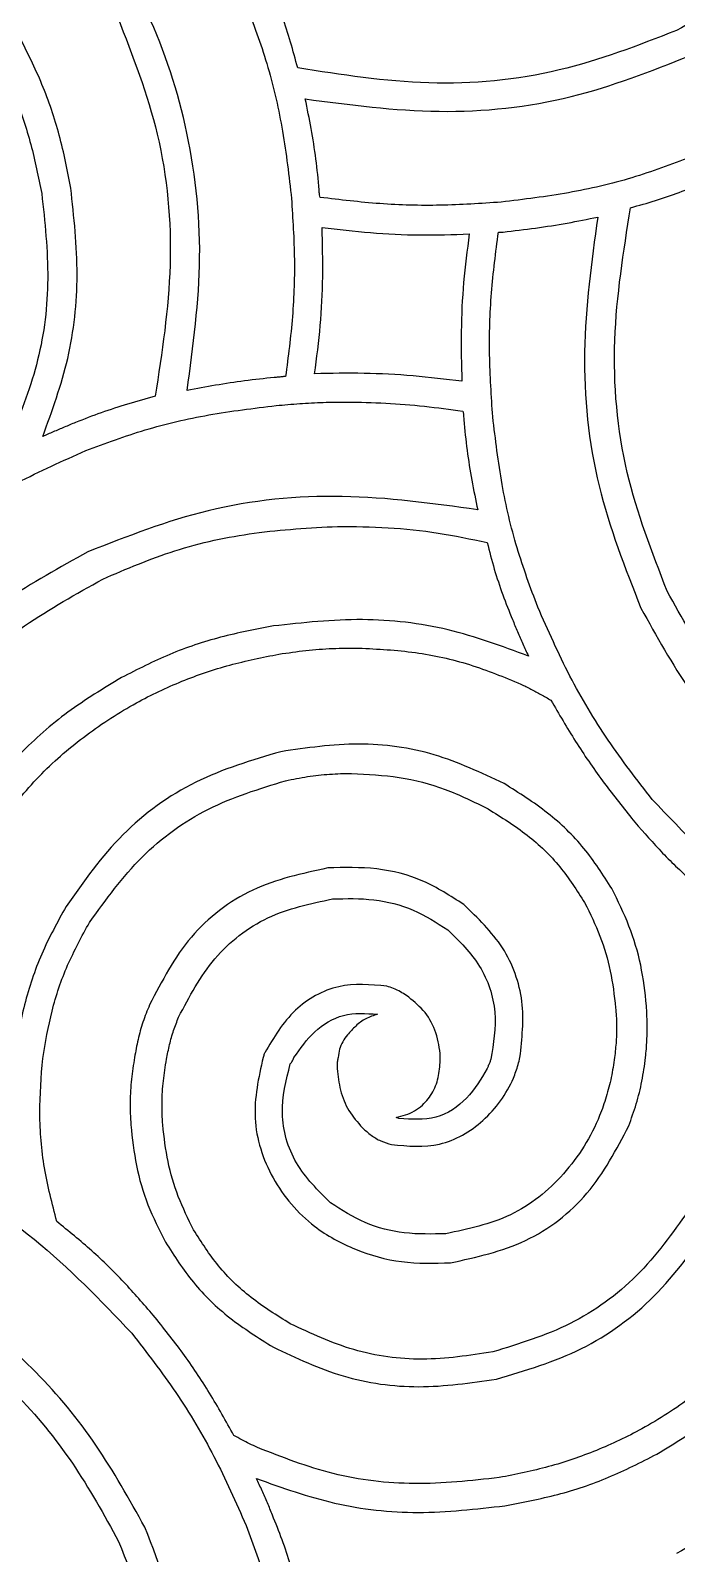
# Model space of a CAD drawing. Extents: x 0 to 371, y 0 to 260.
# Drawn here: x 67.65 to 85.88, y 137.79 to 180.76 of the extents above; entities that cross this region are included whole.
import ezdxf

# ---------------------------------------------------------------- set-up
doc = ezdxf.new("R2010")
doc.units = 0
doc.layers.add('Layer_1', color=7, linetype='CONTINUOUS')

msp = doc.modelspace()

# ---------------------------------------------------------------- linework, layer by layer
at = {"layer": 'Layer_1', "color": 7}
for points in [[(83.661043, 175.498021)], [(75.882705, 175.207083)], [(76.577753, 170.280769)], [(76.31627, 166.771939)], [(76.91675, 163.340108)], [(76.71418, 159.803888)]]:
    msp.add_lwpolyline(points, close=True, dxfattribs=at)
for points in [[(80.856562, 175.074791), (80.988854, 175.074791)], [(79.216352, 151.765103), (79.216352, 151.897395)]]:
    msp.add_lwpolyline(points, dxfattribs=at)
for points, knots in [([(72.072602, 170.60323), (72.244, 171.856137), (72.585191, 174.350229), (72.15742, 178.058193), (71.083309, 181.246742), (69.524614, 183.791772), (67.85203, 185.876311), (66.498787, 187.004257), (65.828539, 187.562918)], [0, 0, 0, 0, 3.7816, 7.527821, 11.082407, 13.784258, 16.445701, 19.057477, 19.057477, 19.057477, 19.057477]), ([(91.704479, 185.552188), (91.167354, 184.912699), (90.086875, 183.626304), (88.111452, 182.012782), (86.629272, 181.181512), (85.883646, 180.763333)], [0, 0, 0, 0, 2.50184, 5.032695, 7.594725, 7.594725, 7.594725, 7.594725]), ([(75.194376, 179.704999), (75.129275, 179.949708), (74.999641, 180.436993), (74.761459, 181.152713), (74.57377, 181.616718), (74.480207, 181.848021)], [0, 0, 0, 0, 0.759559, 1.512498, 2.260912, 2.260912, 2.260912, 2.260912]), ([(73.739168, 181.504372), (73.944938, 180.949892), (74.364449, 179.81945), (74.783113, 178.015722), (74.932884, 176.769555), (75.009374, 176.133124)], [0, 0, 0, 0, 1.773057, 3.6148, 5.537175, 5.537175, 5.537175, 5.537175]), ([(70.114582, 181.133853), (70.537367, 180.048197), (71.409234, 177.809355), (71.744096, 174.127206), (71.36381, 171.675352), (71.172916, 170.444583)], [0, 0, 0, 0, 3.483767, 7.18423, 10.91404, 10.91404, 10.91404, 10.91404]), ([(68.791666, 176.318126), (68.694899, 176.816722), (68.501796, 177.8117), (68.009939, 179.251749), (67.560545, 180.154523), (67.336457, 180.604686)], [0, 0, 0, 0, 1.522577, 3.038394, 4.546008, 4.546008, 4.546008, 4.546008]), ([(85.883646, 180.763333), (84.794042, 180.340647), (82.552572, 179.471124), (78.871256, 179.133322), (76.423232, 179.513938), (75.194376, 179.704999)], [0, 0, 0, 0, 3.494909, 7.189522, 10.913489, 10.913489, 10.913489, 10.913489]), ([(66.595418, 180.181456), (66.809005, 179.758139), (67.236575, 178.910723), (67.690754, 177.555953), (67.87796, 176.624962), (67.971561, 176.15948)], [0, 0, 0, 0, 1.421181, 2.844992, 4.268726, 4.268726, 4.268726, 4.268726]), ([(75.406249, 178.831668), (76.663535, 178.665187), (79.160992, 178.334492), (82.890208, 178.721985), (85.154907, 179.615475), (86.254166, 180.049164)], [0, 0, 0, 0, 3.798605, 7.545501, 11.07962, 11.07962, 11.07962, 11.07962]), ([(75.803124, 176.265416), (75.773154, 176.556062), (75.713457, 177.135009), (75.582656, 177.991762), (75.464664, 178.553544), (75.406249, 178.831668)], [0, 0, 0, 0, 0.876497, 1.745927, 2.598393, 2.598393, 2.598393, 2.598393]), ([(86.280521, 177.191458), (85.732372, 176.985491), (84.611251, 176.56423), (82.815706, 176.1472), (81.572202, 175.997714), (80.936144, 175.921251)], [0, 0, 0, 0, 1.75538, 3.590254, 5.511553, 5.511553, 5.511553, 5.511553]), ([(84.587084, 175.762605), (84.8208, 175.82732), (85.283884, 175.955547), (85.961443, 176.192113), (86.53887, 176.412572), (87.021348, 176.614783), (87.409093, 176.79238), (87.663146, 176.917583), (87.788955, 176.979585)], [0, 0, 0, 0, 0.727343, 1.441154, 2.15188, 2.581422, 3.010327, 3.431086, 3.431086, 3.431086, 3.431086]), ([(67.997916, 169.306668), (68.263196, 170.033734), (68.799682, 171.504107), (69.054722, 173.900197), (68.880452, 175.502033), (68.791666, 176.318126)], [0, 0, 0, 0, 2.315932, 4.683594, 7.142714, 7.142714, 7.142714, 7.142714]), ([(75.829479, 176.053543), (75.822406, 176.077559), (75.808999, 176.12308), (75.803006, 176.194699), (75.803084, 176.241234), (75.803124, 176.265416)], [0, 0, 0, 0, 0.074913, 0.141994, 0.21457, 0.21457, 0.21457, 0.21457]), ([(67.971561, 176.15948), (68.058718, 175.361312), (68.229615, 173.796259), (67.953632, 171.457933), (67.398727, 170.036015), (67.124584, 169.333539)], [0, 0, 0, 0, 2.404717, 4.715186, 6.971166, 6.971166, 6.971166, 6.971166]), ([(75.009374, 176.133124), (75.048148, 175.558581), (75.125532, 174.411922), (75.073945, 172.693045), (74.924855, 171.56231), (74.850727, 171.000105)], [0, 0, 0, 0, 1.726973, 3.446647, 5.14719, 5.14719, 5.14719, 5.14719]), ([(80.936144, 175.921251), (80.36386, 175.882383), (79.223751, 175.804949), (77.514708, 175.851903), (76.389559, 175.986529), (75.829479, 176.053543)], [0, 0, 0, 0, 1.720198, 3.426992, 5.118717, 5.118717, 5.118717, 5.118717]), ([(85.619062, 164.941043), (85.191036, 166.043731), (84.309728, 168.314167), (83.989535, 172.044263), (84.38752, 174.520783), (84.587084, 175.762605)], [0, 0, 0, 0, 3.536436, 7.28153, 11.048228, 11.048228, 11.048228, 11.048228]), ([(80.988854, 175.074791), (81.294457, 175.111729), (81.899034, 175.184802), (82.791247, 175.32085), (83.373708, 175.439493), (83.661043, 175.498021)], [0, 0, 0, 0, 0.92348, 1.826927, 2.706521, 2.706521, 2.706521, 2.706521]), ([(83.661043, 175.498021), (83.485878, 174.234799), (83.136179, 171.712898), (83.521929, 167.918044), (84.432895, 165.599388), (84.878539, 164.465103)], [0, 0, 0, 0, 3.819313, 7.624885, 11.269525, 11.269525, 11.269525, 11.269525]), ([(75.670832, 171.079686), (75.730993, 171.531745), (75.851743, 172.439085), (75.914028, 173.819138), (75.893187, 174.742642), (75.882705, 175.207083)], [0, 0, 0, 0, 1.367649, 2.74505, 4.138583, 4.138583, 4.138583, 4.138583]), ([(75.882705, 175.207083), (76.337162, 175.152468), (77.251711, 175.042562), (78.639798, 174.974136), (79.569733, 175.006059), (80.036457, 175.022081)], [0, 0, 0, 0, 1.372992, 2.763011, 4.163579, 4.163579, 4.163579, 4.163579]), ([(80.036457, 175.022081), (79.976282, 174.567697), (79.85524, 173.65372), (79.793357, 172.264704), (79.81415, 171.334574), (79.824584, 170.867813)], [0, 0, 0, 0, 1.374568, 2.764892, 4.165391, 4.165391, 4.165391, 4.165391]), ([(80.697916, 169.862706), (80.659141, 170.446048), (80.581755, 171.610287), (80.633355, 173.355399), (80.782435, 174.503779), (80.856562, 175.074791)], [0, 0, 0, 0, 1.753317, 3.499288, 5.226039, 5.226039, 5.226039, 5.226039]), ([(79.824584, 170.867813), (79.366168, 170.922447), (78.449435, 171.031702), (77.062011, 171.1064), (76.135662, 171.088612), (75.670832, 171.079686)], [0, 0, 0, 0, 1.384799, 2.769299, 4.163731, 4.163731, 4.163731, 4.163731]), ([(74.532918, 170.973749), (74.253385, 170.943955), (73.698846, 170.884849), (72.878604, 170.7578), (72.339807, 170.654473), (72.072602, 170.60323)], [0, 0, 0, 0, 0.843256, 1.67286, 2.489061, 2.489061, 2.489061, 2.489061]), ([(74.850727, 171.000105), (74.815364, 170.998469), (74.744435, 170.995187), (74.63921, 170.978667), (74.568281, 170.975386), (74.532918, 170.973749)], [0, 0, 0, 0, 0.106134, 0.212873, 0.319007, 0.319007, 0.319007, 0.319007]), ([(71.172916, 170.444583), (70.913331, 170.372673), (70.400976, 170.230742), (69.64946, 169.986379), (69.164507, 169.797321), (68.923957, 169.703543)], [0, 0, 0, 0, 0.808048, 1.594884, 2.369315, 2.369315, 2.369315, 2.369315]), ([(69.214896, 168.909793), (69.769377, 169.115563), (70.899818, 169.535075), (72.703546, 169.953739), (73.949713, 170.10351), (74.586144, 170.179999)], [0, 0, 0, 0, 1.773057, 3.6148, 5.537175, 5.537175, 5.537175, 5.537175]), ([(74.586144, 170.179999), (74.80758, 170.200662), (75.249714, 170.241918), (75.91416, 170.274918), (76.356779, 170.27882), (76.577753, 170.280769)], [0, 0, 0, 0, 0.667143, 1.332067, 1.994975, 1.994975, 1.994975, 1.994975]), ([(76.577753, 170.280769), (76.944647, 170.274307), (77.676787, 170.261414), (78.769685, 170.17241), (79.491454, 170.071623), (79.851455, 170.021353)], [0, 0, 0, 0, 1.10067, 2.196389, 3.286756, 3.286756, 3.286756, 3.286756]), ([(79.851455, 170.021353), (79.858562, 169.995045), (79.872617, 169.943021), (79.877664, 169.862586), (79.877762, 169.809577), (79.877811, 169.783124)], [0, 0, 0, 0, 0.081549, 0.161265, 0.240673, 0.240673, 0.240673, 0.240673]), ([(79.877811, 169.783124), (79.90767, 169.494737), (79.966948, 168.922213), (80.09893, 168.074421), (80.216356, 167.519083), (80.274686, 167.243228)], [0, 0, 0, 0, 0.869707, 1.726597, 2.572364, 2.572364, 2.572364, 2.572364]), ([(81.968122, 164.491458), (81.762352, 165.045939), (81.34284, 166.17638), (80.924176, 167.980108), (80.774405, 169.226275), (80.697916, 169.862706)], [0, 0, 0, 0, 1.773057, 3.6148, 5.537175, 5.537175, 5.537175, 5.537175]), ([(68.923957, 169.703543), (68.818414, 169.659535), (68.608995, 169.572214), (68.299654, 169.441403), (68.097401, 169.351091), (67.997916, 169.306668)], [0, 0, 0, 0, 0.343054, 0.680691, 1.007541, 1.007541, 1.007541, 1.007541]), ([(63.790938, 165.682083), (64.343699, 166.10764), (65.45362, 166.96214), (67.27457, 168.042792), (68.56569, 168.619707), (69.214896, 168.909793)], [0, 0, 0, 0, 2.091606, 4.199858, 6.332059, 6.332059, 6.332059, 6.332059]), ([(80.274686, 167.243228), (79.004062, 167.418273), (76.475377, 167.766634), (72.689497, 167.395068), (70.386714, 166.491511), (69.268122, 166.052603)], [0, 0, 0, 0, 3.841877, 7.645771, 11.238943, 11.238943, 11.238943, 11.238943]), ([(69.691352, 165.285208), (70.361972, 165.57225), (71.736632, 166.16064), (73.980829, 166.644055), (75.530514, 166.728912), (76.31627, 166.771939)], [0, 0, 0, 0, 2.184858, 4.4786, 6.837881, 6.837881, 6.837881, 6.837881]), ([(76.31627, 166.771939), (76.792105, 166.767683), (77.74217, 166.759188), (79.156737, 166.610311), (80.080002, 166.41456), (80.539269, 166.317186)], [0, 0, 0, 0, 1.427129, 2.849442, 4.257254, 4.257254, 4.257254, 4.257254]), ([(80.539269, 166.317186), (80.604097, 166.066173), (80.732255, 165.569952), (80.971188, 164.845341), (81.15978, 164.378924), (81.253437, 164.147293)], [0, 0, 0, 0, 0.777622, 1.53726, 2.286686, 2.286686, 2.286686, 2.286686]), ([(69.268122, 166.052603), (68.480775, 165.615435), (66.918058, 164.747748), (64.839692, 163.055187), (63.714474, 161.698885), (63.155834, 161.025519)], [0, 0, 0, 0, 2.698955, 5.356858, 7.977514, 7.977514, 7.977514, 7.977514]), ([(63.870519, 160.496353), (64.403026, 161.136517), (65.476877, 162.427467), (67.458614, 164.035234), (68.944033, 164.866829), (69.691352, 165.285208)], [0, 0, 0, 0, 2.494016, 5.029417, 7.596492, 7.596492, 7.596492, 7.596492]), ([(90.407917, 159.12021), (89.768428, 159.657335), (88.482034, 160.737814), (86.868512, 162.713237), (86.037242, 164.195417), (85.619062, 164.941043)], [0, 0, 0, 0, 2.50184, 5.032695, 7.594725, 7.594725, 7.594725, 7.594725]), ([(81.703539, 163.115831), (80.956848, 163.391469), (79.446716, 163.948927), (76.987472, 164.236922), (75.342732, 164.054853), (74.506563, 163.962291)], [0, 0, 0, 0, 2.382509, 4.818465, 7.337572, 7.337572, 7.337572, 7.337572]), ([(81.253437, 164.147293), (81.299396, 164.032348), (81.391874, 163.801051), (81.545431, 163.458645), (81.650721, 163.230352), (81.703539, 163.115831)], [0, 0, 0, 0, 0.371339, 0.747221, 1.125573, 1.125573, 1.125573, 1.125573]), ([(85.195832, 159.0675), (84.77042, 159.618343), (83.916268, 160.724337), (82.830805, 162.543064), (82.257467, 163.837963), (81.968122, 164.491458)], [0, 0, 0, 0, 2.086879, 4.19008, 6.332929, 6.332929, 6.332929, 6.332929]), ([(84.878539, 164.465103), (85.317518, 163.677561), (86.188913, 162.114256), (87.887146, 160.042422), (89.237035, 158.912815), (89.905622, 158.353331)], [0, 0, 0, 0, 2.701851, 5.363294, 7.97507, 7.97507, 7.97507, 7.97507]), ([(74.506563, 163.962291), (74.008203, 163.867183), (73.013943, 163.677437), (71.569413, 163.195383), (70.670036, 162.736458), (70.220519, 162.507083)], [0, 0, 0, 0, 1.521205, 3.0349, 4.547437, 4.547437, 4.547437, 4.547437]), ([(74.665209, 163.168541), (74.917456, 163.205346), (75.418189, 163.278408), (76.170362, 163.336183), (76.669117, 163.338805), (76.91675, 163.340108)], [0, 0, 0, 0, 0.764628, 1.517857, 2.260617, 2.260617, 2.260617, 2.260617]), ([(76.91675, 163.340108), (77.450328, 163.312233), (78.506351, 163.257066), (80.052847, 162.917753), (81.014026, 162.519824), (81.491666, 162.322081)], [0, 0, 0, 0, 1.601448, 3.169478, 4.718378, 4.718378, 4.718378, 4.718378]), ([(66.860001, 158.511978), (67.217476, 158.950545), (67.927208, 159.82128), (69.214876, 160.914388), (70.552015, 161.78179), (71.91807, 162.427117), (73.267987, 162.889566), (74.19946, 163.075548), (74.665209, 163.168541)], [0, 0, 0, 0, 1.694336, 3.363942, 5.041931, 6.462934, 7.88643, 9.310004, 9.310004, 9.310004, 9.310004]), ([(70.220519, 162.507083), (69.707923, 162.195739), (68.684544, 161.574151), (67.322069, 160.380682), (66.556952, 159.453954), (66.172188, 158.987918)], [0, 0, 0, 0, 1.797007, 3.587655, 5.399073, 5.399073, 5.399073, 5.399073]), ([(81.491666, 162.322081), (81.586893, 162.276343), (81.777408, 162.18484), (82.0562, 162.02826), (82.243374, 161.924504), (82.338126, 161.87198)], [0, 0, 0, 0, 0.316841, 0.633879, 0.958911, 0.958911, 0.958911, 0.958911]), ([(82.338126, 161.87198), (82.565251, 161.480968), (83.017884, 160.70173), (83.780675, 159.589455), (84.336761, 158.887993), (84.613955, 158.538333)], [0, 0, 0, 0, 1.356262, 2.70286, 4.041263, 4.041263, 4.041263, 4.041263]), ([(74.718436, 160.416771), (73.899658, 160.174517), (72.268419, 159.691877), (70.145088, 158.157496), (69.158145, 156.758271), (68.659374, 156.051146)], [0, 0, 0, 0, 2.549794, 5.079918, 7.664968, 7.664968, 7.664968, 7.664968]), ([(81.015209, 159.517085), (80.371335, 159.820846), (79.075685, 160.432094), (76.891053, 160.733584), (75.448547, 160.523237), (74.718436, 160.416771)], [0, 0, 0, 0, 2.12763, 4.281365, 6.488666, 6.488666, 6.488666, 6.488666]), ([(69.320832, 155.601561), (69.784504, 156.243291), (70.700251, 157.510701), (72.627663, 158.916898), (74.108649, 159.369754), (74.850727, 159.596666)], [0, 0, 0, 0, 2.366487, 4.673792, 6.990994, 6.990994, 6.990994, 6.990994]), ([(74.850727, 159.596666), (75.057285, 159.638655), (75.468327, 159.72221), (76.091834, 159.791456), (76.50732, 159.799756), (76.71418, 159.803888)], [0, 0, 0, 0, 0.632157, 1.257969, 1.878481, 1.878481, 1.878481, 1.878481]), ([(76.71418, 159.803888), (77.164017, 159.780398), (78.059305, 159.733647), (79.368553, 159.395877), (80.166989, 159.000377), (80.565624, 158.802916)], [0, 0, 0, 0, 1.349385, 2.685609, 4.017932, 4.017932, 4.017932, 4.017932]), ([(84.057918, 156.553958), (83.809128, 156.942303), (83.302685, 157.732828), (82.259452, 158.736765), (81.435214, 159.253681), (81.015209, 159.517085)], [0, 0, 0, 0, 1.380369, 2.809918, 4.295238, 4.295238, 4.295238, 4.295238]), ([(95.408646, 152.691145), (94.048145, 153.173176), (91.414456, 154.106304), (87.89548, 156.241834), (86.078098, 158.14405), (85.195832, 159.0675)], [0, 0, 0, 0, 4.325799, 8.373986, 12.193383, 12.193383, 12.193383, 12.193383]), ([(80.565624, 158.802916), (80.943454, 158.567539), (81.683907, 158.106259), (82.619515, 157.210064), (83.070271, 156.503258), (83.291039, 156.157083)], [0, 0, 0, 0, 1.333712, 2.613745, 3.842465, 3.842465, 3.842465, 3.842465]), ([(84.613955, 158.538333), (84.868472, 158.243129), (85.380696, 157.649022), (86.232743, 156.820245), (86.844745, 156.309242), (87.153852, 156.051146)], [0, 0, 0, 0, 1.168937, 2.352526, 3.560394, 3.560394, 3.560394, 3.560394]), ([(76.041352, 157.135835), (75.317109, 156.979392), (73.876558, 156.66822), (72.045075, 155.265124), (71.361289, 153.943661), (71.014269, 153.273021)], [0, 0, 0, 0, 2.205182, 4.386198, 6.633616, 6.633616, 6.633616, 6.633616]), ([(79.877811, 156.104373), (79.504051, 156.346377), (78.752174, 156.833208), (77.414401, 157.174787), (76.503254, 157.148939), (76.041352, 157.135835)], [0, 0, 0, 0, 1.329544, 2.674592, 4.057536, 4.057536, 4.057536, 4.057536]), ([(85.037185, 153.246666), (84.993429, 153.630533), (84.906095, 154.396702), (84.568686, 155.512173), (84.228652, 156.20572), (84.057918, 156.553958)], [0, 0, 0, 0, 1.157468, 2.310219, 3.472746, 3.472746, 3.472746, 3.472746]), ([(68.659374, 156.051146), (68.415289, 155.60927), (67.927812, 154.726772), (67.45561, 153.28334), (67.184246, 151.865416), (67.094044, 150.493131), (67.145855, 149.177434), (67.307503, 148.312422), (67.389168, 147.875418)], [0, 0, 0, 0, 1.511541, 3.018784, 4.532059, 5.832483, 7.137265, 8.469468, 8.469468, 8.469468, 8.469468]), ([(71.834374, 152.929373), (72.137343, 153.505465), (72.735254, 154.642387), (74.305712, 155.864873), (75.550131, 156.130119), (76.173644, 156.263019)], [0, 0, 0, 0, 1.939308, 3.827231, 5.723082, 5.723082, 5.723082, 5.723082]), ([(76.173644, 156.263019), (76.565505, 156.272452), (77.338165, 156.291052), (78.471303, 156.001917), (79.110269, 155.592893), (79.427709, 155.389688)], [0, 0, 0, 0, 1.173205, 2.313288, 3.43889, 3.43889, 3.43889, 3.43889]), ([(81.46531, 151.791458), (81.523629, 152.318558), (81.641388, 153.382884), (81.065857, 154.967645), (80.276532, 155.722875), (79.877811, 156.104373)], [0, 0, 0, 0, 1.577662, 3.185635, 4.827022, 4.827022, 4.827022, 4.827022]), ([(83.291039, 156.157083), (83.444182, 155.846123), (83.748848, 155.227494), (84.044424, 154.226586), (84.123841, 153.53992), (84.163854, 153.193956)], [0, 0, 0, 0, 1.038734, 2.066479, 3.110095, 3.110095, 3.110095, 3.110095]), ([(67.997916, 151.765103), (68.075614, 152.212686), (68.230939, 153.107435), (68.66441, 154.40699), (69.101998, 155.203321), (69.320832, 155.601561)], [0, 0, 0, 0, 1.361992, 2.72271, 4.08394, 4.08394, 4.08394, 4.08394]), ([(79.427709, 155.389688), (79.756616, 155.069118), (80.41364, 154.428747), (80.863113, 153.076531), (80.717317, 152.181454), (80.645205, 151.738748)], [0, 0, 0, 0, 1.365453, 2.727628, 4.0607, 4.0607, 4.0607, 4.0607]), ([(77.707918, 153.802188), (77.249914, 153.842333), (76.322685, 153.923608), (75.008925, 153.184726), (74.520137, 152.352484), (74.268334, 151.92375)], [0, 0, 0, 0, 1.356337, 2.745907, 4.222353, 4.222353, 4.222353, 4.222353]), ([(78.263955, 153.537605), (78.206678, 153.573199), (78.089277, 153.646155), (77.903573, 153.736645), (77.772168, 153.780665), (77.707918, 153.802188)], [0, 0, 0, 0, 0.202266, 0.414576, 0.617704, 0.617704, 0.617704, 0.617704]), ([(79.216352, 151.897395), (79.179598, 152.123596), (79.108169, 152.56319), (78.765772, 153.142814), (78.429932, 153.407027), (78.263955, 153.537605)], [0, 0, 0, 0, 0.68361, 1.328513, 1.958661, 1.958661, 1.958661, 1.958661]), ([(71.014269, 153.273021), (70.949017, 153.112814), (70.818976, 152.793537), (70.681574, 152.29593), (70.621143, 151.959203), (70.591039, 151.791458)], [0, 0, 0, 0, 0.518626, 1.033569, 1.544746, 1.544746, 1.544746, 1.544746]), ([(75.088955, 151.791458), (75.267678, 152.045562), (75.625719, 152.554616), (76.476026, 153.075644), (77.118073, 153.031036), (77.443334, 153.008438)], [0, 0, 0, 0, 0.929819, 1.862734, 2.820605, 2.820605, 2.820605, 2.820605]), ([(77.443334, 153.008438), (77.332206, 152.971645), (77.109867, 152.89803), (76.82616, 152.686658), (76.672976, 152.512889), (76.596874, 152.426561)], [0, 0, 0, 0, 0.349322, 0.698905, 1.04404, 1.04404, 1.04404, 1.04404]), ([(84.163854, 153.193956), (84.176338, 153.035617), (84.201135, 152.721104), (84.185177, 152.251964), (84.153277, 151.94385), (84.137499, 151.791458)], [0, 0, 0, 0, 0.476174, 0.945835, 1.405453, 1.405453, 1.405453, 1.405453]), ([(85.01083, 151.791458), (85.025015, 151.950413), (85.053519, 152.269834), (85.058019, 152.755947), (85.044186, 153.081762), (85.037185, 153.246666)], [0, 0, 0, 0, 0.478603, 0.961761, 1.456911, 1.456911, 1.456911, 1.456911]), ([(71.490209, 151.738748), (71.518296, 151.877273), (71.573713, 152.150593), (71.68466, 152.550097), (71.784779, 152.803733), (71.834374, 152.929373)], [0, 0, 0, 0, 0.424009, 0.8366, 1.2416, 1.2416, 1.2416, 1.2416]), ([(76.596874, 152.426561), (76.549412, 152.363745), (76.455861, 152.23993), (76.368432, 152.020992), (76.344426, 151.868532), (76.332291, 151.791458)], [0, 0, 0, 0, 0.235411, 0.464016, 0.697737, 0.697737, 0.697737, 0.697737]), ([(68.394791, 147.16125), (68.266021, 147.662094), (68.00829, 148.664526), (67.87625, 150.218764), (67.957392, 151.25006), (67.997916, 151.765103)], [0, 0, 0, 0, 1.549744, 3.101784, 4.650189, 4.650189, 4.650189, 4.650189]), ([(70.591039, 151.791458), (70.55932, 151.586092), (70.495231, 151.171141), (70.453057, 150.533577), (70.474328, 150.104164), (70.485102, 149.886664)], [0, 0, 0, 0, 0.623305, 1.259418, 1.912297, 1.912297, 1.912297, 1.912297]), ([(71.384789, 149.886664), (71.373977, 150.095693), (71.352539, 150.51014), (71.395304, 151.1301), (71.458593, 151.535982), (71.490209, 151.738748)], [0, 0, 0, 0, 0.62747, 1.244106, 1.859682, 1.859682, 1.859682, 1.859682]), ([(74.215624, 151.791458), (74.089885, 151.219301), (73.836588, 150.066714), (74.404559, 148.317624), (75.489181, 147.049926), (76.811822, 146.32979), (78.130022, 145.959162), (79.044133, 145.984262), (79.507291, 145.99698)], [0, 0, 0, 0, 1.731203, 3.487438, 5.285215, 6.609014, 7.955642, 9.338713, 9.338713, 9.338713, 9.338713]), ([(74.268334, 151.92375), (74.261098, 151.91262), (74.245058, 151.887948), (74.236215, 151.840341), (74.22281, 151.808517), (74.215624, 151.791458)], [0, 0, 0, 0, 0.039476, 0.087505, 0.142997, 0.142997, 0.142997, 0.142997]), ([(74.983019, 151.606456), (74.998993, 151.625767), (75.030668, 151.664059), (75.060381, 151.729465), (75.079794, 151.771582), (75.088955, 151.791458)], [0, 0, 0, 0, 0.074841, 0.148401, 0.214136, 0.214136, 0.214136, 0.214136]), ([(76.332291, 151.791458), (76.325181, 151.756318), (76.311056, 151.686513), (76.306093, 151.579966), (76.305988, 151.509413), (76.305936, 151.474164)], [0, 0, 0, 0, 0.107401, 0.213354, 0.319138, 0.319138, 0.319138, 0.319138]), ([(77.840209, 149.330627), (78.300268, 149.289677), (79.231697, 149.206771), (80.513062, 149.959278), (81.128253, 150.811422), (81.353793, 151.395475), (81.413802, 151.590371), (81.447873, 151.723385), (81.46531, 151.791458)], [0, 0, 0, 0, 1.356338, 2.746027, 4.222582, 4.422019, 4.623123, 4.833924, 4.833924, 4.833924, 4.833924]), ([(78.713541, 150.442186), (78.821599, 150.562194), (79.039478, 150.804165), (79.188596, 151.279247), (79.207107, 151.603265), (79.216352, 151.765103)], [0, 0, 0, 0, 0.479683, 0.967182, 1.45365, 1.45365, 1.45365, 1.45365]), ([(84.137499, 151.791458), (84.108003, 151.602056), (84.049752, 151.22801), (83.907321, 150.679334), (83.572688, 149.713774), (82.786183, 148.448672), (81.249746, 147.212737), (80.000774, 146.94915), (79.374999, 146.817085)], [0, 0, 0, 0, 0.574762, 1.135089, 1.697845, 3.637266, 5.525341, 7.42123, 7.42123, 7.42123, 7.42123]), ([(80.645205, 151.738748), (80.634404, 151.709876), (80.611904, 151.649736), (80.57257, 151.563176), (80.550071, 151.503036), (80.539269, 151.474164)], [0, 0, 0, 0, 0.092457, 0.192584, 0.28504, 0.28504, 0.28504, 0.28504]), ([(84.534374, 149.859793), (84.608579, 150.064746), (84.757861, 150.47706), (84.91742, 151.124191), (84.979412, 151.567022), (85.01083, 151.791458)], [0, 0, 0, 0, 0.653634, 1.314954, 1.994565, 1.994565, 1.994565, 1.994565]), ([(76.120418, 147.690416), (75.765798, 148.040431), (75.062832, 148.73427), (74.630544, 150.208952), (74.866752, 151.145478), (74.983019, 151.606456)], [0, 0, 0, 0, 1.479968, 2.933756, 4.343002, 4.343002, 4.343002, 4.343002]), ([(76.305936, 151.474164), (76.329096, 151.269666), (76.375588, 150.859165), (76.611057, 150.273911), (76.884129, 149.962266), (77.020104, 149.807083)], [0, 0, 0, 0, 0.616271, 1.237078, 1.852808, 1.852808, 1.852808, 1.852808]), ([(80.539269, 151.474164), (80.367161, 151.183111), (80.021002, 150.597716), (79.107771, 149.988582), (78.405886, 150.043822), (78.052082, 150.071666)], [0, 0, 0, 0, 1.011101, 2.033623, 3.072952, 3.072952, 3.072952, 3.072952]), ([(77.972501, 150.098022), (78.060766, 150.119334), (78.238233, 150.162185), (78.492887, 150.27343), (78.639744, 150.385746), (78.713541, 150.442186)], [0, 0, 0, 0, 0.272258, 0.547403, 0.825325, 0.825325, 0.825325, 0.825325]), ([(60.298644, 150.38896), (61.659144, 149.906929), (64.292834, 148.973801), (67.81181, 146.83827), (69.629191, 144.936055), (70.511457, 144.012605)], [0, 0, 0, 0, 4.325799, 8.373986, 12.193383, 12.193383, 12.193383, 12.193383]), ([(78.052082, 150.071666), (78.043049, 150.073405), (78.024304, 150.077013), (78.000279, 150.092675), (77.981534, 150.096283), (77.972501, 150.098022)], [0, 0, 0, 0, 0.027378, 0.056812, 0.08419, 0.08419, 0.08419, 0.08419]), ([(70.485102, 149.886664), (70.527165, 149.503004), (70.611086, 148.737546), (70.938203, 147.617413), (71.287813, 146.927014), (71.463854, 146.579373)], [0, 0, 0, 0, 1.156623, 2.307632, 3.475039, 3.475039, 3.475039, 3.475039]), ([(72.257604, 146.923022), (72.104458, 147.234026), (71.799768, 147.852778), (71.504236, 148.85387), (71.424806, 149.540658), (71.384789, 149.886664)], [0, 0, 0, 0, 1.038856, 2.066839, 3.110587, 3.110587, 3.110587, 3.110587]), ([(77.020104, 149.807083), (77.100301, 149.733526), (77.257856, 149.589015), (77.536108, 149.424305), (77.738369, 149.361998), (77.840209, 149.330627)], [0, 0, 0, 0, 0.326004, 0.640468, 0.959374, 0.959374, 0.959374, 0.959374]), ([(79.507291, 145.99698), (80.231795, 146.155386), (81.673494, 146.470599), (83.498237, 147.877879), (84.186255, 149.193915), (84.534374, 149.859793)], [0, 0, 0, 0, 2.206856, 4.391448, 6.628866, 6.628866, 6.628866, 6.628866]), ([(79.374999, 146.817085), (78.983094, 146.807657), (78.210312, 146.789065), (77.076994, 147.078159), (76.437904, 147.487209), (76.120418, 147.690416)], [0, 0, 0, 0, 1.173339, 2.313662, 3.43938, 3.43938, 3.43938, 3.43938]), ([(86.22781, 147.478543), (85.768739, 146.836175), (84.859752, 145.564249), (82.925732, 144.163687), (81.441658, 143.710535), (80.697916, 143.483438)], [0, 0, 0, 0, 2.359118, 4.671187, 6.993908, 6.993908, 6.993908, 6.993908]), ([(71.120205, 144.515416), (70.847665, 144.830126), (70.298483, 145.46428), (69.391565, 146.354376), (68.728915, 146.890781), (68.394791, 147.16125)], [0, 0, 0, 0, 1.248722, 2.516229, 3.805333, 3.805333, 3.805333, 3.805333]), ([(80.803852, 142.716043), (81.62097, 142.958112), (83.249134, 143.440452), (85.365809, 144.980468), (86.359541, 146.37518), (86.862914, 147.081668)], [0, 0, 0, 0, 2.544261, 5.069616, 7.661989, 7.661989, 7.661989, 7.661989]), ([(71.463854, 146.579373), (71.71265, 146.190991), (72.219115, 145.400373), (73.262268, 144.396183), (74.08655, 143.879172), (74.506563, 143.61573)], [0, 0, 0, 0, 1.380479, 2.810201, 4.295596, 4.295596, 4.295596, 4.295596]), ([(74.983019, 144.277188), (74.605189, 144.512565), (73.864736, 144.973846), (72.929127, 145.87004), (72.478372, 146.576847), (72.257604, 146.923022)], [0, 0, 0, 0, 1.333712, 2.613745, 3.842465, 3.842465, 3.842465, 3.842465]), ([(70.881977, 138.535936), (70.442998, 139.323478), (69.571603, 140.886783), (67.87337, 142.958618), (66.523481, 144.088224), (65.854894, 144.647708)], [0, 0, 0, 0, 2.701851, 5.363294, 7.97507, 7.97507, 7.97507, 7.97507]), ([(73.395519, 141.128543), (73.170286, 141.527864), (72.722393, 142.321945), (71.969487, 143.459707), (71.40276, 144.164184), (71.120205, 144.515416)], [0, 0, 0, 0, 1.375236, 2.734765, 4.086555, 4.086555, 4.086555, 4.086555]), ([(88.688126, 144.594998), (88.330691, 144.156437), (87.621059, 143.285743), (86.333632, 142.192554), (84.996541, 141.325138), (83.63039, 140.679732), (82.280334, 140.217017), (81.348715, 140.030949), (80.882918, 139.937918)], [0, 0, 0, 0, 1.694248, 3.363666, 5.041543, 6.462724, 7.886535, 9.310269, 9.310269, 9.310269, 9.310269]), ([(65.352083, 143.959895), (65.993893, 143.427253), (67.287972, 142.353288), (68.904177, 140.376615), (69.727504, 138.887047), (70.140938, 138.139061)], [0, 0, 0, 0, 2.498415, 5.037545, 7.598602, 7.598602, 7.598602, 7.598602]), ([(70.511457, 144.012605), (70.93687, 143.461762), (71.791022, 142.355767), (72.876485, 140.537041), (73.449822, 139.242142), (73.739168, 138.588647)], [0, 0, 0, 0, 2.086879, 4.19008, 6.332929, 6.332929, 6.332929, 6.332929]), ([(80.697916, 143.483438), (80.037597, 143.382229), (78.731749, 143.182077), (76.749216, 143.453987), (75.569996, 144.003606), (74.983019, 144.277188)], [0, 0, 0, 0, 1.997914, 3.95108, 5.886882, 5.886882, 5.886882, 5.886882]), ([(85.328124, 140.599377), (85.84072, 140.910721), (86.864099, 141.532308), (88.226573, 142.725778), (88.991691, 143.652506), (89.376455, 144.118541)], [0, 0, 0, 0, 1.797007, 3.587655, 5.399073, 5.399073, 5.399073, 5.399073]), ([(74.506563, 143.61573), (75.150483, 143.311968), (76.44626, 142.700701), (78.631064, 142.399234), (80.073696, 142.609581), (80.803852, 142.716043)], [0, 0, 0, 0, 2.127754, 4.281735, 6.489169, 6.489169, 6.489169, 6.489169]), ([(91.704479, 142.583752), (91.167354, 141.944263), (90.086875, 140.657868), (88.111452, 139.044347), (86.629272, 138.213076), (85.883646, 137.794897)], [0, 0, 0, 0, 2.50184, 5.032695, 7.594725, 7.594725, 7.594725, 7.594725]), ([(74.056977, 140.784895), (73.984168, 140.820518), (73.836199, 140.892914), (73.612347, 141.001286), (73.467833, 141.086102), (73.395519, 141.128543)], [0, 0, 0, 0, 0.243199, 0.494245, 0.745685, 0.745685, 0.745685, 0.745685]), ([(80.882918, 139.937918), (80.08475, 139.850762), (78.519698, 139.679864), (76.181371, 139.955847), (74.759453, 140.510753), (74.056977, 140.784895)], [0, 0, 0, 0, 2.404717, 4.715186, 6.971166, 6.971166, 6.971166, 6.971166]), ([(81.04208, 139.144168), (81.54044, 139.239276), (82.5347, 139.429023), (83.97923, 139.911077), (84.878607, 140.370002), (85.328124, 140.599377)], [0, 0, 0, 0, 1.521205, 3.0349, 4.547437, 4.547437, 4.547437, 4.547437]), ([(74.480207, 138.879585), (74.434279, 138.994568), (74.341854, 139.225957), (74.188652, 139.568617), (74.083411, 139.797005), (74.030622, 139.911563)], [0, 0, 0, 0, 0.371413, 0.747421, 1.125839, 1.125839, 1.125839, 1.125839]), ([(74.030622, 139.911563), (74.757999, 139.651763), (76.230204, 139.12593), (78.62452, 138.864661), (80.225998, 139.049817), (81.04208, 139.144168)], [0, 0, 0, 0, 2.312091, 4.679649, 7.139713, 7.139713, 7.139713, 7.139713]), ([(75.194376, 136.736563), (75.129275, 136.981272), (74.999641, 137.468557), (74.761459, 138.184277), (74.57377, 138.648282), (74.480207, 138.879585)], [0, 0, 0, 0, 0.759559, 1.512498, 2.260912, 2.260912, 2.260912, 2.260912]), ([(72.072602, 127.68802), (72.23913, 128.939532), (72.570643, 131.430965), (72.185358, 135.156218), (71.308365, 137.430297), (70.881977, 138.535936)], [0, 0, 0, 0, 3.781141, 7.527261, 11.072039, 11.072039, 11.072039, 11.072039]), ([(73.739168, 138.588647), (73.944936, 138.03421), (74.36443, 136.903894), (74.783128, 135.100345), (74.932888, 133.854302), (75.009374, 133.217915)], [0, 0, 0, 0, 1.772931, 3.614432, 5.536675, 5.536675, 5.536675, 5.536675]), ([(70.140938, 138.139061), (70.563722, 137.053406), (71.435589, 134.814564), (71.770451, 131.132415), (71.390165, 128.680561), (71.199271, 127.449792)], [0, 0, 0, 0, 3.483767, 7.18423, 10.91404, 10.91404, 10.91404, 10.91404])]:
    msp.add_open_spline(points, degree=3, knots=knots, dxfattribs=at)

doc.saveas('drawing.dxf')
